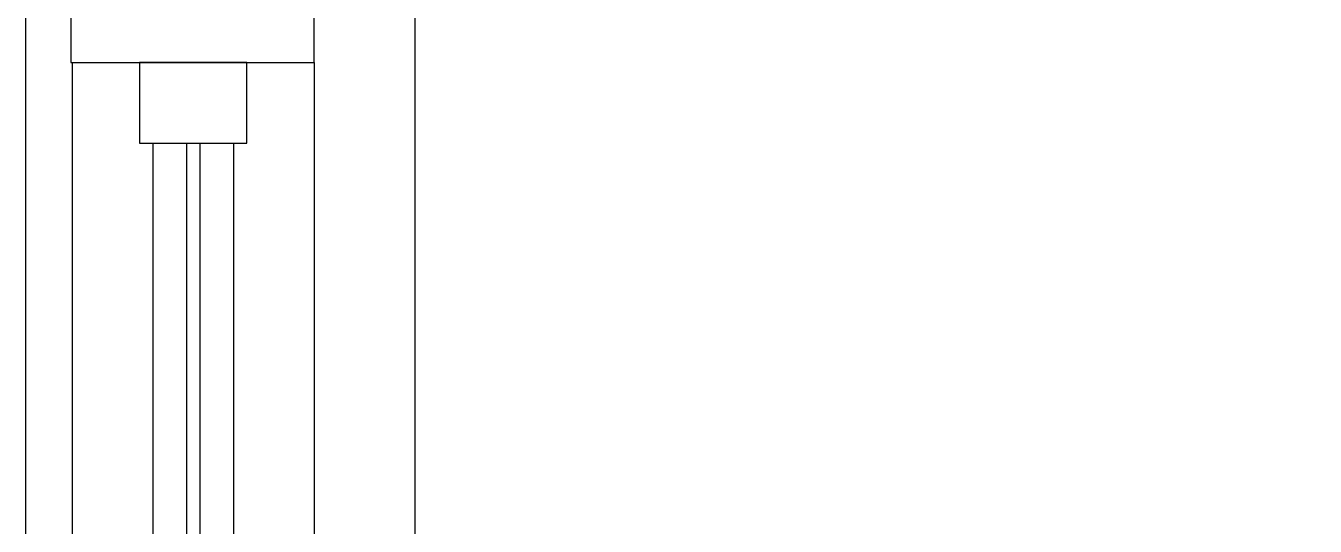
# Model space of a CAD drawing. Header units: millimetres. Extents: x 173236 to 801264, y -94969 to 615039.
# Drawn here: x 636097 to 637315, y 167828 to 168301 of the extents above; entities that cross this region are included whole.
import ezdxf

# ---------------------------------------------------------------- set-up
doc = ezdxf.new("R2010")
doc.units = ezdxf.units.MM
doc.header["$MEASUREMENT"] = 0
doc.header["$PDMODE"] = 2
doc.layers.add('00-Def-points', color=7, linetype='Continuous', plot=False)
for name, color, linetype in [('VOX-A-ANNO-DIMS', 160, 'Continuous'), ('VOX-A-ANNO-GRID-LINE', 254, 'Continuous'), ('VOX-A-FLOOR-LINE', 253, 'Continuous'), ('VOX-A-WINDOW', 2, 'Continuous'), ('VOX-A-WINDOW-SILL', 55, 'Continuous')]:
    doc.layers.add(name, color=color, linetype=linetype)
doc.layers.add('VOX-A-WALL-SECT', color=1, linetype='Continuous', lineweight=30)
doc.styles.add('1.5 mm Rotis Annotative', font='', dxfattribs={"height": 1.5})
doc.styles.get('1.5 mm Rotis Annotative').set_extended_font_data('Rotis Sans Serif')
doc.dimstyles.new('1.5 mm Rotis Annotative', dxfattribs={"dimtxt": 1.5, "dimasz": 1, "dimexe": 1.5, "dimexo": 0, "dimgap": 1, "dimtad": 1, "dimdec": 0, "dimrnd": 5, "dimzin": 0, "dimdsep": 46, "dimtxsty": '1.5 mm Rotis Annotative', "dimblk": 'ARCHTICK', "dimcen": 0.09, "dimdle": 1, "dimadec": 0, "dimazin": 0, "dimtfac": 1, "dimtdec": 0, "dimtofl": 0, "dimtmove": 1, "dimatfit": 3, "dimfxl": 2, "dimfxlon": 1, "dimtolj": 1, "dimtzin": 0, "dimarcsym": 0})

# ---------------------------------------------------------------- blocks, each defined once
blk = doc.blocks.new('dd')
at = {"layer": 'VOX-A-ANNO-GRID-LINE', "transparency": 33554610}
blk.add_line((704415.2, 167519.9), (704415.2, 143590.9), dxfattribs=at)
blk = doc.blocks.new('*U37')
at = {"layer": 'VOX-A-WINDOW'}
for p, q in [((3, 1.5), (20.622, 1.5)), ((3, 0.25), (20.622, 0.25)), ((3, -0.25), (20.622, -0.25)), ((3, -1.5), (20.622, -1.5))]:
    blk.add_line(p, q, dxfattribs=at)
for points in [[(3, 2), (3, -2), (0, -2), (0, 2)], [(23.622, 2), (23.622, -2), (20.622, -2), (20.622, 2)]]:
    blk.add_lwpolyline(points, close=True, dxfattribs=at)
at = {"layer": 'VOX-A-WINDOW-SILL'}
for p, q in [((0, 4.5), (23.622, 4.5)), ((0, -4.5), (23.622, -4.5))]:
    blk.add_line(p, q, dxfattribs=at)
blk = doc.blocks.new('FF PLAN')
at = {"layer": 'VOX-A-FLOOR-LINE'}
blk.add_lwpolyline([(750911.3, 144409), (750911.3, 152564.7), (758789.5, 152564.7), (758789.5, 152239.7)], dxfattribs=at)
at = {"layer": 'VOX-A-WALL-SECT'}
blk.add_lwpolyline([(750953.8, 149688.2), (750953.8, 148620), (751183.8, 148620.1), (751183.8, 149563.2), (753134.1, 149563.2), (753134.1, 149688.2)], close=True, dxfattribs=at)
at = {"layer": 'VOX-A-ANNO-DIMS', "xscale": -25.4, "yscale": 25.4, "zscale": 25.4, "rotation": 90.00394618713538}
blk.add_blockref('*U37', (751069.5, 148620.1), dxfattribs=at)
blk = doc.blocks.new('_ArchTick')
at = {"color": 0, "linetype": 'ByBlock', "const_width": 0.15}
blk.add_lwpolyline([(-0.5, -0.5), (0.5, 0.5)], dxfattribs=at)
blk = doc.blocks.new('*D447')
at = {"layer": 'Defpoints', "color": 0, "transparency": 16777216}
for p in [(634474.4, 168266.7), (636140.5, 168266.7), (636140.6, 167666.7)]:
    blk.add_point(p, dxfattribs=at)
at = {"layer": 'VOX-A-ANNO-DIMS', "color": 0, "lineweight": -2, "transparency": 16777216}
for p, q in [((634474.4, 167566.7), (634474.4, 168366.7)), ((634674.4, 168266.7), (634324.4, 168266.7)), ((634674.4, 167666.7), (634324.4, 167666.7))]:
    blk.add_line(p, q, dxfattribs=at)
at = {"layer": 'VOX-A-ANNO-DIMS', "color": 0, "lineweight": -2, "transparency": 16777216, "xscale": 100, "yscale": 100, "zscale": 100}
for p, rotation in [((634474.4, 168266.7), 90.00050848932989), ((634474.4, 167666.7), 270.0005084893299)]:
    blk.add_blockref('_ArchTick', p, dxfattribs=dict(at, rotation=rotation))
at = {"layer": 'VOX-A-ANNO-DIMS', "color": 0, "transparency": 16777216, "insert": (634650.6, 167966.7), "char_height": 150, "attachment_point": 5, "rotation": 270.0005, "style": '1.5 mm Rotis Annotative'}
blk.add_mtext('\\A1;600', dxfattribs=at)
blk = doc.blocks.new('*D448')
at = {"layer": 'Defpoints', "color": 0, "transparency": 16777216}
for p in [(634474.4, 169334.9), (636139.2, 169334.9), (636140.5, 168266.7)]:
    blk.add_point(p, dxfattribs=at)
at = {"layer": 'VOX-A-ANNO-DIMS', "color": 0, "lineweight": -2, "transparency": 16777216}
for p, q in [((634474.4, 168166.7), (634474.4, 169434.9)), ((634674.4, 169334.9), (634324.4, 169334.9)), ((634674.4, 168266.7), (634324.4, 168266.7))]:
    blk.add_line(p, q, dxfattribs=at)
at = {"layer": 'VOX-A-ANNO-DIMS', "color": 0, "lineweight": -2, "transparency": 16777216, "xscale": 100, "yscale": 100, "zscale": 100}
for p, rotation in [((634474.4, 169334.9), 90.00050848932989), ((634474.4, 168266.7), 270.0005084893299)]:
    blk.add_blockref('_ArchTick', p, dxfattribs=dict(at, rotation=rotation))
at = {"layer": 'VOX-A-ANNO-DIMS', "color": 0, "transparency": 16777216, "insert": (634650.6, 168800.8), "char_height": 150, "attachment_point": 5, "rotation": 270.0005, "style": '1.5 mm Rotis Annotative'}
blk.add_mtext('\\A1;1070', dxfattribs=at)
blk = doc.blocks.new('DIM')
at = {"layer": 'VOX-A-ANNO-DIMS'}
for base, p1, p2, picture, middle in [((634474.4, 169334.9), (636140.5, 168266.7), (636139.2, 169334.9), '*D448', (634650.6, 168800.8)), ((634474.4, 168266.7), (636140.6, 167666.7), (636140.5, 168266.7), '*D447', (634650.6, 167966.7))]:
    dim = blk.add_linear_dim(base=base, p1=p1, p2=p2, angle=270.0005, dimstyle='1.5 mm Rotis Annotative', dxfattribs=at)
    dim.commit()
    dim.dimension.update_dxf_attribs({"geometry": picture, "text_midpoint": middle})

msp = doc.modelspace()

# ---------------------------------------------------------------- block references
at = {"layer": 'VOX-A-ANNO-GRID-LINE'}
msp.add_blockref('dd', (-67950.9, 11790), dxfattribs=at)

# ---------------------------------------------------------------- next in the draw order: block references
at = {"layer": '00-Def-points'}
msp.add_blockref('FF PLAN', (-114814.7, 19646.7), dxfattribs=at)

# ---------------------------------------------------------------- next in the draw order: block references
msp.add_blockref('DIM', (0, 0))

doc.saveas('drawing.dxf')
